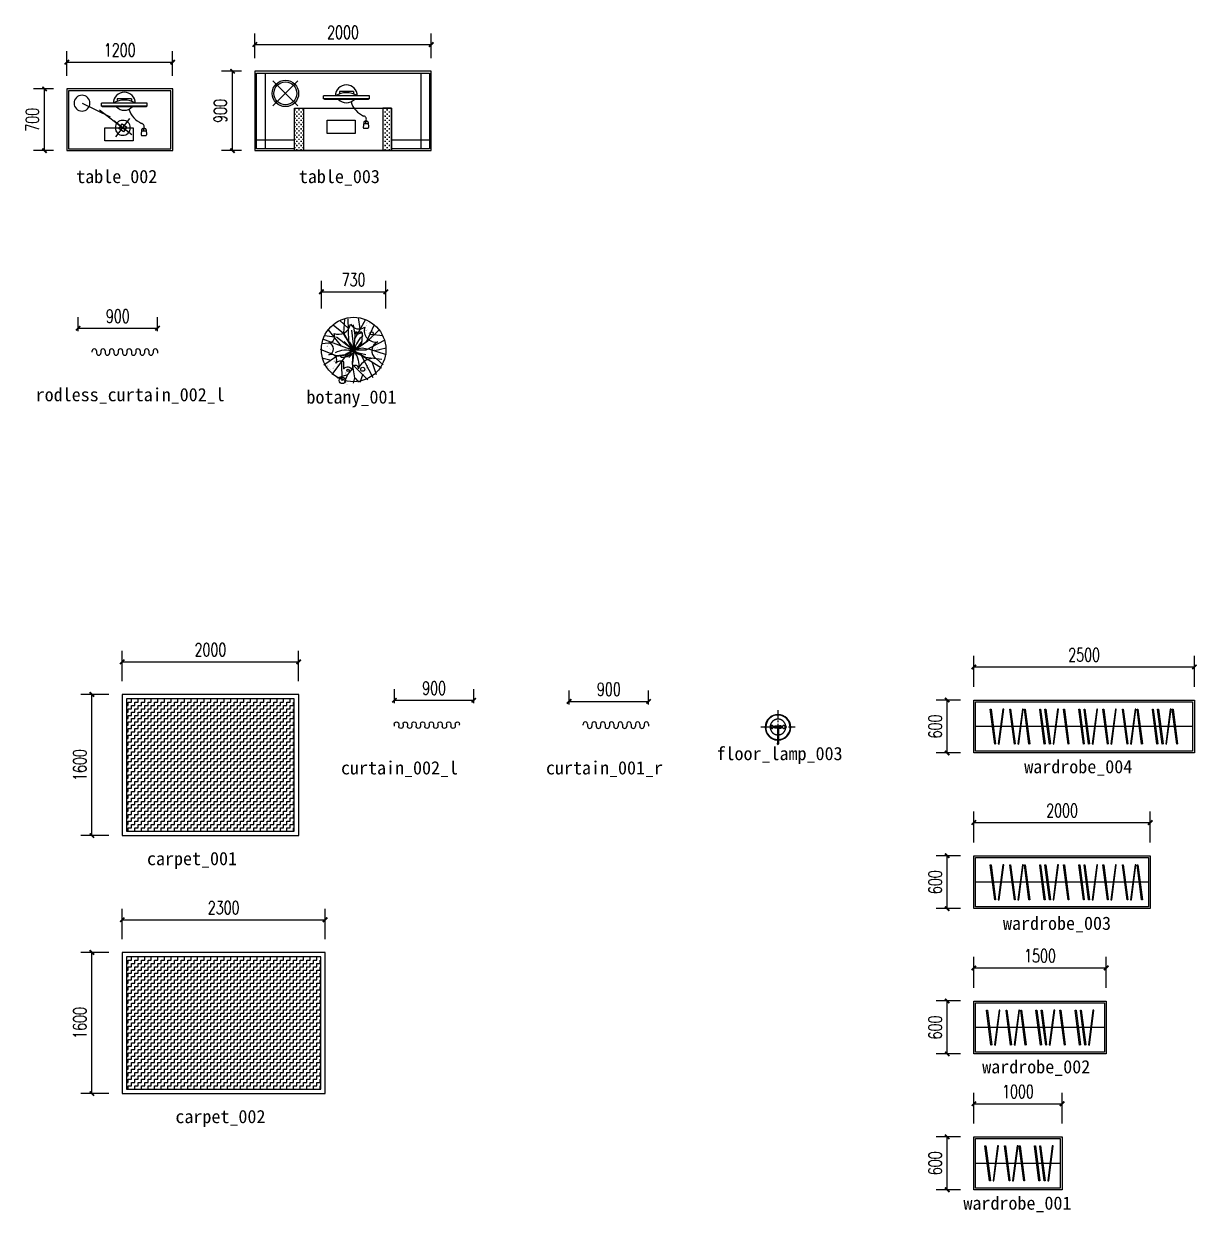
# Model space of a CAD drawing. Extents: x 23971 to 232415, y -48119 to 67869.
# Drawn here: x 97372 to 110672, y 31539 to 45012 of the extents above; entities that cross this region are included whole.
import ezdxf

# ---------------------------------------------------------------- set-up
doc = ezdxf.new("R2010")
doc.units = 0
doc.header["$LTSCALE"] = 1000
doc.header["$MEASUREMENT"] = 0
for name, pattern in [('$1$CENTER', [50.8, 31.75, -6.35, 6.35, -6.35]), ('DASHED', [0.75, 0.5, -0.25]), ('HIDDEN', [9.525, 6.35, -3.175])]:
    doc.linetypes.add(name, pattern=pattern)
for name, color, linetype in [('DS-DRAPERY', 32, 'Continuous'), ('FF-PLANTS', 86, 'Continuous'), ('PM-家具', 146, 'Continuous'), ('PUB_DIM', 3, 'Continuous'), ('活动家具', 7, 'Continuous')]:
    doc.layers.add(name, color=color, linetype=linetype)
doc.styles.add('_TCH_DIM_T3', font='SIMPLEX', dxfattribs={"width": 0.705882, "bigfont": 'GBCBIG'})
doc.styles.get("Standard").update_dxf_attribs({"font": 'gbenor.shx', "bigfont": 'gbcbig.shx'})
doc.dimstyles.new('_TCH_ARCH&&50', dxfattribs={"dimtxt": 148.75, "dimasz": 50, "dimexe": 125, "dimexo": 150, "dimgap": 63.125, "dimtad": 1, "dimdec": 0, "dimzin": 0, "dimdsep": 46, "dimtxsty": '_TCH_DIM_T3', "dimblk": 'ARCHTICK', "dimcen": 0.09, "dimclrt": 7, "dimazin": 2, "dimtfac": 1, "dimtdec": 0, "dimtix": 1, "dimtmove": 2, "dimatfit": 3, "dimfxl": 100, "dimtolj": 1, "dimtzin": 0, "dimarcsym": 0})

# ---------------------------------------------------------------- blocks, each defined once
blk = doc.blocks.new('B14-1')
for p, q in [((-933, 124), (-933, 148)), ((-837, 148), (-837, 100)), ((-741, 148), (-741, 100)), ((-645, 148), (-645, 100)), ((-549, 148), (-549, 100)), ((-453, 148), (-453, 100)), ((-357, 148), (-357, 100)), ((-261, 148), (-261, 100)), ((-165, 148), (-165, 100)), ((-69, 148), (-69, 100)), ((27, 148), (27, 100)), ((123, 148), (123, 100)), ((219, 148), (219, 100)), ((315, 148), (315, 100)), ((411, 148), (411, 100)), ((507, 148), (507, 100))]:
    blk.add_line(p, q)
blk.add_lwpolyline([(-933, 124, 0, 0, 0), (-1137, 124, 90, 0, 0), (-1245, 124, 0, 0, 0)], format="xyseb")
for centre, start, end in [((-885, 148), 360, 180.0002), ((-789, 100), 180, 360), ((-693, 148), 360, 180.0002), ((-597, 100), 180, 360), ((-501, 148), 360, 180.0002), ((-405, 100), 180, 360), ((-309, 148), 360, 180.0002), ((-213, 100), 180, 360), ((-117, 148), 360, 180.0002), ((-21, 100), 180, 0), ((75, 148), 0, 180.0002), ((171, 100), 180, 0), ((267, 148), 0, 180.0002), ((363, 100), 180, 0), ((459, 148), 0, 180.0002)]:
    blk.add_arc(centre, 48, start, end)
blk = doc.blocks.new('做成ACAD TuKuai0082')
at = {"color": 251, "linetype": 'Continuous'}
for p, q in [((-209, 343), (-416, 512)), ((-114, 448), (-284, 602)), ((-204, 348), (-185, 633)), ((-104, 177), (-113, 640)), ((25, 307), (-11, 517)), ((26, 246), (231, 619)), ((126, 436), (93, 662)), ((239, 483), (239, 483)), ((245, 549), (245, 549)), ((258, 493), (258, 493)), ((259, 562), (259, 562)), ((259, 500), (259, 500)), ((261, 188), (407, 506)), ((277, 558), (277, 558)), ((316, 550), (316, 550)), ((335, 551), (335, 551)), ((338, 555), (338, 555)), ((-396, 269), (-586, 295)), ((-247, 87), (-510, 418)), ((6, -9), (-352, 266)), ((-275, 382), (-275, 382)), ((-266, 394), (-266, 394)), ((-264, 383), (-264, 383)), ((-260, 396), (-260, 396)), ((-254, 382), (-254, 382)), ((-237, 417), (-237, 417)), ((-222, 335), (-222, 335)), ((-210, 323), (-210, 323)), ((0, 0), (-209, 343)), ((-94, 159), (-204, 348)), ((-192, 270), (-192, 270)), ((-188, 273), (-188, 273)), ((3, 9), (-42, 406)), ((7, 4), (25, 307)), ((166, 187), (171, 352)), ((233, 394), (233, 394)), ((242, 405), (242, 405)), ((244, 395), (244, 395)), ((247, 407), (247, 407)), ((253, 393), (253, 393)), ((270, 428), (270, 428)), ((283, 192), (504, 405)), ((285, 347), (285, 347)), ((298, 335), (298, 335)), ((315, 282), (315, 282)), ((319, 284), (319, 284)), ((333, 326), (580, 299)), ((349, 306), (349, 306)), ((354, 279), (354, 279)), ((360, 243), (360, 243)), ((386, 269), (386, 269)), ((392, 314), (392, 314)), ((397, 327), (397, 327)), ((405, 330), (405, 330)), ((407, 327), (407, 327)), ((407, 326), (407, 326)), ((430, 348), (430, 348)), ((-358, -110), (-670, 16)), ((-440, 153), (-652, 131)), ((-32, 7), (-624, 226)), ((-544, 78), (-544, 78)), ((-535, 89), (-535, 89)), ((-533, 78), (-533, 78)), ((-530, 91), (-530, 91)), ((-523, 77), (-523, 77)), ((-507, 112), (-507, 112)), ((-492, 31), (-492, 31)), ((-479, 19), (-479, 19)), ((-198, 178), (0, -8)), ((0, 0), (-143, -96)), ((-142, -79), (-32, 7)), ((-20, 6), (-135, -68)), ((-117, 46), (-20, 18)), ((-8, -4), (-95, 142)), ((2, 17), (-94, 159)), ((-93, 176), (8, 21)), ((-52, 1), (-52, 1)), ((-43, 12), (-43, 12)), ((-41, 1), (-41, 1)), ((-38, 14), (-38, 14)), ((-32, 0), (-32, 0)), ((-15, 35), (-15, 35)), ((-4, 0), (234, -136)), ((0, 0), (283, 192)), ((0, 0), (559, -352)), ((1, -3), (172, 122)), ((8, 21), (100, 93)), ((51, 14), (250, 12)), ((100, 93), (166, 187)), ((111, 81), (261, 188)), ((162, 162), (111, 81)), ((250, 12), (615, 209)), ((295, 31), (648, -81)), ((382, 27), (382, 27)), ((396, 26), (396, 26)), ((405, 37), (405, 37)), ((407, 27), (407, 27)), ((410, 39), (410, 39)), ((417, 25), (417, 25)), ((420, 110), (420, 110)), ((425, 1), (650, 49)), ((429, 121), (429, 121)), ((432, 110), (432, 110)), ((433, 60), (433, 60)), ((435, 123), (435, 123)), ((441, 109), (441, 109)), ((458, 144), (458, 144)), ((473, 63), (473, 63)), ((485, 51), (485, 51)), ((507, 0), (507, 0)), ((-488, -195), (-647, -154)), ((-352, -122), (-603, -295)), ((-462, -34), (-462, -34)), ((-458, -32), (-458, -32)), ((-135, -68), (-446, -484)), ((-405, -224), (-405, -224)), ((-396, -213), (-396, -213)), ((-394, -223), (-394, -223)), ((-391, -211), (-391, -211)), ((-384, -225), (-384, -225)), ((-368, -190), (-368, -190)), ((-164, -88), (-358, -110)), ((-143, -96), (-352, -122)), ((-252, -227), (-246, -615)), ((-252, -236), (-252, -236)), ((-146, -98), (-146, -98)), ((-132, -85), (-132, -85)), ((-119, -97), (-119, -97)), ((-118, -127), (-118, -127)), ((-109, -64), (-109, -64)), ((-100, -97), (-100, -97)), ((6, -25), (-99, -140)), ((-23, -43), (-37, -268)), ((1, -5), (-31, -257)), ((2, -33), (-30, -194)), ((0, -46), (0, -46)), ((9, -28), (239, -84)), ((11, -32), (109, -82)), ((13, -58), (13, -58)), ((30, -111), (30, -111)), ((34, -109), (34, -109)), ((144, -94), (379, -548)), ((234, -136), (563, -178)), ((448, -21), (448, -21)), ((450, -161), (588, -290)), ((461, -33), (461, -33)), ((478, -86), (478, -86)), ((482, -84), (482, -84)), ((503, -2), (503, -2)), ((-539, -318), (-539, -318)), ((-530, -306), (-530, -306)), ((-527, -317), (-527, -317)), ((-524, -304), (-524, -304)), ((-518, -318), (-518, -318)), ((-501, -283), (-501, -283)), ((-486, -365), (-486, -365)), ((-474, -377), (-474, -377)), ((-456, -430), (-456, -430)), ((-452, -427), (-452, -427)), ((-423, -364), (-423, -364)), ((-414, -353), (-414, -353)), ((-412, -363), (-412, -363)), ((-408, -351), (-408, -351)), ((-402, -365), (-402, -365)), ((-386, -330), (-386, -330)), ((-353, -271), (-353, -271)), ((-340, -283), (-340, -283)), ((-323, -336), (-323, -336)), ((-319, -334), (-319, -334)), ((-289, -271), (-289, -271)), ((-281, -259), (-281, -259)), ((-278, -270), (-278, -270)), ((-275, -257), (-275, -257)), ((-269, -271), (-269, -271)), ((-237, -318), (-237, -318)), ((-225, -330), (-225, -330)), ((-207, -383), (-207, -383)), ((-203, -380), (-203, -380)), ((-175, -448), (-175, -448)), ((-168, -458), (-168, -458)), ((-160, -435), (-160, -435)), ((-159, -459), (-159, -459)), ((-150, -451), (-150, -451)), ((-26, -367), (-128, -482)), ((-114, -465), (-114, -465)), ((-37, -268), (12, -551)), ((-33, -278), (279, -594)), ((178, -475), (118, -645)), ((167, -376), (167, -376)), ((179, -411), (179, -411)), ((191, -401), (191, -401)), ((197, -356), (197, -356)), ((200, -402), (200, -402)), ((208, -372), (208, -372)), ((223, -358), (223, -358)), ((223, -469), (223, -469)), ((240, -414), (240, -414)), ((245, -337), (245, -337)), ((245, -408), (245, -408)), ((256, -372), (256, -372)), ((260, -353), (260, -353)), ((264, -309), (264, -309)), ((265, -309), (265, -309)), ((275, -310), (275, -310)), ((275, -372), (275, -372)), ((278, -295), (278, -295)), ((284, -302), (284, -302)), ((298, -289), (298, -289)), ((319, -316), (319, -316)), ((322, -353), (322, -353)), ((366, -242), (446, -488)), ((-129, -492), (-342, -560)), ((-223, -579), (-223, -579)), ((-215, -568), (-215, -568)), ((-212, -578), (-212, -578)), ((-209, -566), (-209, -566)), ((-203, -580), (-203, -580)), ((-128, -482), (-191, -632)), ((-186, -545), (-186, -545)), ((-171, -626), (-171, -626)), ((-158, -638), (-158, -638)), ((-141, -691), (-141, -691)), ((-137, -689), (-137, -689)), ((12, -551), (-12, -660)), ((23, -557), (94, -639))]:
    blk.add_line(p, q, dxfattribs=at)
at = {"linetype": 'Continuous'}
blk.add_lwpolyline([(-503, 150, 0.528604), (-400, 340, 0.461323), (-69, 526, 0.422537), (218, 469, 0.562131), (485, 172, 0.60877), (442, -160, 0.325172), (96, -361, 1.146579), (-33, -394, 0.504788), (-202, -368, -0.001062), (-203, -228, 0.292797), (-363, -257, 0.752364), (-506, -89, 0.768627), (-503, 150)], format="xyb", dxfattribs=at)
at = {"color": 251, "linetype": 'Continuous'}
for points in [[(137, 349), (67, 323), (29, 366), (32, 383), (50, 374), (86, 354), (95, 372), (109, 374), (158, 372)], [(-216, -134), (-136, -124), (-51, -60), (-123, -53), (-186, -97), (-284, -104), (-253, -134)]]:
    blk.add_lwpolyline(points, close=True, dxfattribs=at)
for points in [[(-373, -43, -0.22602), (-8, -19)], [(6, -9, -0.289646), (268, 29, -0.01639)], [(11, -32, -0.197403), (92, -370, -0.078046)]]:
    blk.add_lwpolyline(points, format="xyb", dxfattribs=at)
at = {"linetype": 'Continuous'}
blk.add_circle((-5, 18), 649, dxfattribs=at)
at = {"color": 251, "linetype": 'Continuous'}
for centre, radius in [((359, 345), 30.4), ((-117, -402), 25.1), ((178, -380), 39.7), ((-235, -606), 62.5)]:
    blk.add_circle(centre, radius, dxfattribs=at)
blk.add_arc((585, -149), 603, 131.9348, 164.758, dxfattribs=at)
blk = doc.blocks.new('电脑组合')
at = {"layer": 'PM-家具', "color": 251}
for p, q in [((-23711, 55095), (-23711, 55129)), ((-23191, 55129), (-23711, 55129)), ((-23371, 55179), (-23531, 55179)), ((-23531, 55179), (-23531, 55151)), ((-23371, 55179), (-23371, 55151)), ((-23191, 55095), (-23191, 55129)), ((-23191, 55095), (-23711, 55095)), ((-23701, 55088), (-23701, 55095)), ((-23201, 55088), (-23701, 55088)), ((-23201, 55088), (-23201, 55095)), ((-23240, 54842), (-23220, 54842)), ((-23240, 54842), (-23220, 54842)), ((-23232, 54842), (-23232, 54847)), ((-23232, 54847), (-23227, 54847)), ((-23232, 54842), (-23232, 54847)), ((-23232, 54847), (-23227, 54847)), ((-23230, 54817), (-23230, 54842)), ((-23230, 54817), (-23230, 54842)), ((-23227, 54842), (-23227, 54847)), ((-23227, 54842), (-23227, 54847)), ((-23255, 54827), (-23260, 54772)), ((-23255, 54827), (-23260, 54772)), ((-23255, 54817), (-23204, 54817)), ((-23255, 54817), (-23204, 54817)), ((-23250, 54762), (-23210, 54762)), ((-23250, 54762), (-23210, 54762)), ((-23205, 54827), (-23200, 54772)), ((-23205, 54827), (-23200, 54772))]:
    blk.add_line(p, q, dxfattribs=at)
blk.add_lwpolyline([(-23351, 54702), (-23671, 54702), (-23671, 54852), (-23351, 54852)], close=True, dxfattribs=at)
for centre, radius, start, end in [((-23451, 55129), 125, 360, 180), ((-23451, 54924), 241, 58.7155, 121.2845), ((-23451, 55175), 125, 224.107, 315.893), ((-23150, 55138), 260, 197.0854, 245.9402), ((-23150, 55138), 260, 197.0854, 245.9402), ((-23262, 54864), 36.8, 331.9847, 80.9006), ((-23262, 54864), 36.8, 331.9847, 80.9006), ((-23240, 54827), 15, 90, 180), ((-23240, 54827), 15, 90, 180), ((-23220, 54827), 15, 0, 90), ((-23220, 54827), 15, 0, 90), ((-23250, 54772), 10, 180, 270), ((-23250, 54772), 10, 180, 270), ((-23210, 54772), 10, 270, 0), ((-23210, 54772), 10, 270, 0)]:
    blk.add_arc(centre, radius, start, end, dxfattribs=at)
blk = doc.blocks.new('desklamp')
at = {"color": 251}
for p, q in [((-1924464, -2101437), (-1924464, -2101793)), ((-1924481, -2101650), (-1924407, -2101998)), ((-1924385, -2102102), (-1924439, -2101848)), ((-1924285, -2101948), (-1924540, -2102002))]:
    blk.add_line(p, q, dxfattribs=at)
blk.add_lwpolyline([(-1924387, -2101937), (-1924451, -2101950), (-1924437, -2102014), (-1924374, -2102000)], close=True, dxfattribs=at)
for centre, radius in [((-1924464, -2101437), 90.3), ((-1924412, -2101975), 84.7)]:
    blk.add_circle(centre, radius, dxfattribs=at)
blk = doc.blocks.new('次卧2500衣柜')
blk.add_line((23498, -31407), (21038, -31407))
blk.add_lwpolyline([(23518, -31107), (23518, -31707), (21018, -31707), (21018, -31107)], close=True)
at = {"color": 251}
for points in [[(23498, -31127), (23498, -31687), (21038, -31687), (21038, -31127)], [(21204, -31210), (21214, -31209), (21265, -31605), (21255, -31607)], [(21357, -31210), (21347, -31209), (21295, -31605), (21305, -31607)], [(21426, -31210), (21436, -31209), (21488, -31605), (21478, -31607)], [(21579, -31210), (21569, -31209), (21518, -31605), (21528, -31607)], [(21592, -31210), (21602, -31209), (21653, -31605), (21643, -31607)], [(21765, -31210), (21775, -31209), (21827, -31605), (21817, -31607)], [(21825, -31210), (21835, -31209), (21886, -31605), (21876, -31607)], [(21977, -31210), (21967, -31209), (21916, -31605), (21926, -31607)], [(22036, -31210), (22046, -31209), (22097, -31605), (22087, -31607)], [(22209, -31210), (22219, -31209), (22270, -31605), (22260, -31607)], [(22268, -31210), (22278, -31209), (22330, -31605), (22320, -31607)], [(22421, -31210), (22411, -31209), (22360, -31605), (22370, -31607)], [(22481, -31210), (22491, -31209), (22542, -31605), (22532, -31607)], [(22633, -31210), (22624, -31209), (22572, -31605), (22582, -31607)], [(22703, -31210), (22713, -31209), (22764, -31605), (22755, -31607)], [(22856, -31210), (22846, -31209), (22795, -31605), (22805, -31607)], [(22869, -31210), (22879, -31209), (22930, -31605), (22920, -31607)], [(23042, -31210), (23052, -31209), (23103, -31605), (23093, -31607)], [(23102, -31210), (23112, -31209), (23163, -31605), (23153, -31607)], [(23254, -31210), (23244, -31209), (23193, -31605), (23203, -31607)], [(23267, -31210), (23277, -31209), (23328, -31605), (23318, -31607)]]:
    blk.add_lwpolyline(points, close=True, dxfattribs=at)
blk = doc.blocks.new('次卧2000衣柜')
blk.add_line((22998, -33171), (21038, -33171))
blk.add_lwpolyline([(23018, -32871), (23018, -33471), (21018, -33471), (21018, -32871)], close=True)
at = {"color": 251}
for points in [[(22998, -32891), (22998, -33451), (21038, -33451), (21038, -32891)], [(21204, -32974), (21214, -32973), (21265, -33370), (21255, -33371)], [(21357, -32974), (21347, -32973), (21295, -33370), (21305, -33371)], [(21426, -32974), (21436, -32973), (21488, -33370), (21478, -33371)], [(21579, -32974), (21569, -32973), (21518, -33370), (21528, -33371)], [(21592, -32974), (21602, -32973), (21653, -33370), (21643, -33371)], [(21765, -32974), (21775, -32973), (21827, -33370), (21817, -33371)], [(21825, -32974), (21835, -32973), (21886, -33370), (21876, -33371)], [(21977, -32974), (21967, -32973), (21916, -33370), (21926, -33371)], [(22036, -32974), (22046, -32973), (22097, -33370), (22087, -33371)], [(22209, -32974), (22219, -32973), (22270, -33370), (22260, -33371)], [(22268, -32974), (22278, -32973), (22330, -33370), (22320, -33371)], [(22421, -32974), (22411, -32973), (22360, -33370), (22370, -33371)], [(22481, -32974), (22491, -32973), (22542, -33370), (22532, -33371)], [(22633, -32974), (22624, -32973), (22572, -33370), (22582, -33371)], [(22703, -32974), (22713, -32973), (22764, -33370), (22755, -33371)], [(22856, -32974), (22846, -32973), (22795, -33370), (22805, -33371)], [(22869, -32974), (22879, -32973), (22930, -33370), (22920, -33371)]]:
    blk.add_lwpolyline(points, close=True, dxfattribs=at)
blk = doc.blocks.new('次卧1500衣柜')
blk.add_line((22498, -34819), (21038, -34819))
blk.add_lwpolyline([(22518, -34519), (22518, -35119), (21018, -35119), (21018, -34519)], close=True)
at = {"color": 251}
for points in [[(22498, -34539), (22498, -35099), (21038, -35099), (21038, -34539)], [(21162, -34622), (21172, -34621), (21223, -35017), (21213, -35019)], [(21315, -34622), (21305, -34621), (21253, -35017), (21263, -35019)], [(21384, -34622), (21394, -34621), (21446, -35017), (21436, -35019)], [(21537, -34622), (21527, -34621), (21476, -35017), (21486, -35019)], [(21550, -34622), (21560, -34621), (21611, -35017), (21601, -35019)], [(21723, -34622), (21733, -34621), (21785, -35017), (21775, -35019)], [(21783, -34622), (21793, -34621), (21844, -35017), (21834, -35019)], [(21935, -34622), (21925, -34621), (21874, -35017), (21884, -35019)], [(21994, -34622), (22004, -34621), (22055, -35017), (22045, -35019)], [(22167, -34622), (22177, -34621), (22228, -35017), (22218, -35019)], [(22226, -34622), (22236, -34621), (22288, -35017), (22278, -35019)], [(22379, -34622), (22369, -34621), (22318, -35017), (22328, -35019)]]:
    blk.add_lwpolyline(points, close=True, dxfattribs=at)
blk = doc.blocks.new('次卧1000衣柜')
blk.add_line((21998, -36359), (21038, -36359))
blk.add_lwpolyline([(22018, -36059), (22018, -36659), (21018, -36659), (21018, -36059)], close=True)
at = {"color": 251}
for points in [[(21998, -36079), (21998, -36639), (21038, -36639), (21038, -36079)], [(21145, -36162), (21154, -36161), (21206, -36557), (21196, -36559)], [(21297, -36162), (21287, -36161), (21236, -36557), (21246, -36559)], [(21367, -36162), (21377, -36161), (21428, -36557), (21418, -36559)], [(21520, -36162), (21510, -36161), (21458, -36557), (21468, -36559)], [(21533, -36162), (21542, -36161), (21594, -36557), (21584, -36559)], [(21706, -36162), (21716, -36161), (21767, -36557), (21757, -36559)], [(21765, -36162), (21775, -36161), (21826, -36557), (21816, -36559)], [(21918, -36162), (21908, -36161), (21857, -36557), (21867, -36559)]]:
    blk.add_lwpolyline(points, close=True, dxfattribs=at)
blk = doc.blocks.new('MUR-515-LT FLOOR LAMP')
at = {"linetype": '$1$CENTER', "ltscale": 0.005}
for p, q in [((0, 315), (0, -317)), ((310, 0), (-319, 0))]:
    blk.add_line(p, q, dxfattribs=at)
at = {"color": 251}
for p, q in [((1, 7), (-307, 7)), ((1, -8), (-307, -8))]:
    blk.add_line(p, q, dxfattribs=at)
at = {"color": 251, "linetype": 'DASHED', "ltscale": 5}
for p, q in [((-21, 27), (22, 27)), ((-21, 27), (-21, 27)), ((-11, 66), (-11, 58)), ((11, 66), (11, 58)), ((-21, -27), (-21, -27)), ((-11, -66), (-11, -58)), ((11, -66), (11, -58))]:
    blk.add_line(p, q, dxfattribs=at)
for points in [[(-21, 27), (-21, 58), (22, 58), (22, 27)], [(-21, 58), (22, 58), (22, -58), (-21, -58)], [(-21, -27), (-21, -58), (22, -58), (22, -27)]]:
    blk.add_lwpolyline(points, close=True, dxfattribs=at)
for centre, radius, start, end in [((-6, -1), 235, 181.5962, 177.9399), ((-308, 0), 13.5, 33.6417, 326.3583), ((-308, 0), 7.54, 84.2473, 275.7527)]:
    blk.add_arc(centre, radius, start, end)
at = {"color": 251}
for centre, radius, start, end in [((-6, -1), 225, 181.6671, 177.8483), ((0, 0), 7.56, 278.5708, 95.4377)]:
    blk.add_arc(centre, radius, start, end, dxfattribs=at)
at = {"linetype": 'HIDDEN'}
blk.add_arc((-1, -1), 144, 182.6044, 176.6382, dxfattribs=at)
at = {"color": 251, "linetype": 'DASHED', "ltscale": 5}
for centre, radius, start, end in [((0, 108), 25.9, 320.1287, 219.8713), ((-50, 67), 39.2, 359.3719, 39.7826), ((51, 67), 39.2, 140.2174, 180.6281), ((0, -108), 25.9, 140.1287, 39.8713), ((-50, -67), 39.2, 320.2174, 0.6281), ((51, -67), 39.2, 179.3719, 219.7826)]:
    blk.add_arc(centre, radius, start, end, dxfattribs=at)
blk = doc.blocks.new('_ArchTick')
at = {"color": 0, "linetype": 'ByBlock', "const_width": 0.4}
blk.add_lwpolyline([(-0.5, -0.5), (0.5, 0.5)], dxfattribs=at)
blk = doc.blocks.new('*D175')
at = {"layer": 'Defpoints', "color": 0, "transparency": 16777216}
for p in [(107838, 32394), (108140, 32394), (108140, 31794)]:
    blk.add_point(p, dxfattribs=at)
at = {"layer": 'PUB_DIM', "color": 0, "lineweight": -2, "transparency": 16777216}
for p, q in [((107990, 32394), (107713, 32394)), ((107838, 31794), (107838, 32394)), ((107990, 31794), (107713, 31794))]:
    blk.add_line(p, q, dxfattribs=at)
at = {"layer": 'PUB_DIM', "color": 0, "lineweight": -2, "transparency": 16777216, "xscale": 50, "yscale": 50, "zscale": 50}
for p, rotation in [((107838, 32394), 90), ((107838, 31794), 270)]:
    blk.add_blockref('_ArchTick', p, dxfattribs=dict(at, rotation=rotation))
at = {"layer": 'PUB_DIM', "color": 7, "transparency": 16777216, "insert": (107701, 32094), "char_height": 148.8, "attachment_point": 5, "rotation": 90, "style": '_TCH_DIM_T3'}
blk.add_mtext('\\A1;600', dxfattribs=at)
blk = doc.blocks.new('*D176')
at = {"layer": 'Defpoints', "color": 0, "transparency": 16777216}
for p in [(109140, 32769), (108140, 32394), (109140, 32394)]:
    blk.add_point(p, dxfattribs=at)
at = {"layer": 'PUB_DIM', "color": 0, "lineweight": -2, "transparency": 16777216}
for p, q in [((108140, 32544), (108140, 32894)), ((109140, 32544), (109140, 32894)), ((108140, 32769), (109140, 32769))]:
    blk.add_line(p, q, dxfattribs=at)
at = {"layer": 'PUB_DIM', "color": 0, "lineweight": -2, "transparency": 16777216, "xscale": 50, "yscale": 50, "zscale": 50, "rotation": 180}
blk.add_blockref('_ArchTick', (108140, 32769), dxfattribs=at)
at = {"layer": 'PUB_DIM', "color": 0, "lineweight": -2, "transparency": 16777216, "xscale": 50, "yscale": 50, "zscale": 50}
blk.add_blockref('_ArchTick', (109140, 32769), dxfattribs=at)
at = {"layer": 'PUB_DIM', "color": 7, "transparency": 16777216, "insert": (108640, 32907), "char_height": 148.8, "attachment_point": 5, "style": '_TCH_DIM_T3'}
blk.add_mtext('\\A1;1000', dxfattribs=at)
blk = doc.blocks.new('*D177')
at = {"layer": 'Defpoints', "color": 0, "transparency": 16777216}
for p in [(107838, 33934), (108140, 33934), (108140, 33334)]:
    blk.add_point(p, dxfattribs=at)
at = {"layer": 'PUB_DIM', "color": 0, "lineweight": -2, "transparency": 16777216}
for p, q in [((107990, 33934), (107713, 33934)), ((107838, 33334), (107838, 33934)), ((107990, 33334), (107713, 33334))]:
    blk.add_line(p, q, dxfattribs=at)
at = {"layer": 'PUB_DIM', "color": 0, "lineweight": -2, "transparency": 16777216, "xscale": 50, "yscale": 50, "zscale": 50}
for p, rotation in [((107838, 33934), 90), ((107838, 33334), 270)]:
    blk.add_blockref('_ArchTick', p, dxfattribs=dict(at, rotation=rotation))
at = {"layer": 'PUB_DIM', "color": 7, "transparency": 16777216, "insert": (107701, 33634), "char_height": 148.8, "attachment_point": 5, "rotation": 90, "style": '_TCH_DIM_T3'}
blk.add_mtext('\\A1;600', dxfattribs=at)
blk = doc.blocks.new('*D178')
at = {"layer": 'Defpoints', "color": 0, "transparency": 16777216}
for p in [(109640, 34309), (108140, 33934), (109640, 33934)]:
    blk.add_point(p, dxfattribs=at)
at = {"layer": 'PUB_DIM', "color": 0, "lineweight": -2, "transparency": 16777216}
for p, q in [((108140, 34084), (108140, 34434)), ((109640, 34084), (109640, 34434)), ((108140, 34309), (109640, 34309))]:
    blk.add_line(p, q, dxfattribs=at)
at = {"layer": 'PUB_DIM', "color": 0, "lineweight": -2, "transparency": 16777216, "xscale": 50, "yscale": 50, "zscale": 50, "rotation": 180}
blk.add_blockref('_ArchTick', (108140, 34309), dxfattribs=at)
at = {"layer": 'PUB_DIM', "color": 0, "lineweight": -2, "transparency": 16777216, "xscale": 50, "yscale": 50, "zscale": 50}
blk.add_blockref('_ArchTick', (109640, 34309), dxfattribs=at)
at = {"layer": 'PUB_DIM', "color": 7, "transparency": 16777216, "insert": (108890, 34447), "char_height": 148.8, "attachment_point": 5, "style": '_TCH_DIM_T3'}
blk.add_mtext('\\A1;1500', dxfattribs=at)
blk = doc.blocks.new('*D179')
at = {"layer": 'Defpoints', "color": 0, "transparency": 16777216}
for p in [(107838, 35581), (108140, 35581), (108140, 34981)]:
    blk.add_point(p, dxfattribs=at)
at = {"layer": 'PUB_DIM', "color": 0, "lineweight": -2, "transparency": 16777216}
for p, q in [((107990, 35581), (107713, 35581)), ((107838, 34981), (107838, 35581)), ((107990, 34981), (107713, 34981))]:
    blk.add_line(p, q, dxfattribs=at)
at = {"layer": 'PUB_DIM', "color": 0, "lineweight": -2, "transparency": 16777216, "xscale": 50, "yscale": 50, "zscale": 50}
for p, rotation in [((107838, 35581), 90), ((107838, 34981), 270)]:
    blk.add_blockref('_ArchTick', p, dxfattribs=dict(at, rotation=rotation))
at = {"layer": 'PUB_DIM', "color": 7, "transparency": 16777216, "insert": (107701, 35281), "char_height": 148.8, "attachment_point": 5, "rotation": 90, "style": '_TCH_DIM_T3'}
blk.add_mtext('\\A1;600', dxfattribs=at)
blk = doc.blocks.new('*D180')
at = {"layer": 'Defpoints', "color": 0, "transparency": 16777216}
for p in [(110140, 35957), (108140, 35581), (110140, 35581)]:
    blk.add_point(p, dxfattribs=at)
at = {"layer": 'PUB_DIM', "color": 0, "lineweight": -2, "transparency": 16777216}
for p, q in [((108140, 35731), (108140, 36082)), ((110140, 35731), (110140, 36082)), ((108140, 35957), (110140, 35957))]:
    blk.add_line(p, q, dxfattribs=at)
at = {"layer": 'PUB_DIM', "color": 0, "lineweight": -2, "transparency": 16777216, "xscale": 50, "yscale": 50, "zscale": 50, "rotation": 180}
blk.add_blockref('_ArchTick', (108140, 35957), dxfattribs=at)
at = {"layer": 'PUB_DIM', "color": 0, "lineweight": -2, "transparency": 16777216, "xscale": 50, "yscale": 50, "zscale": 50}
blk.add_blockref('_ArchTick', (110140, 35957), dxfattribs=at)
at = {"layer": 'PUB_DIM', "color": 7, "transparency": 16777216, "insert": (109140, 36094), "char_height": 148.8, "attachment_point": 5, "style": '_TCH_DIM_T3'}
blk.add_mtext('\\A1;2000', dxfattribs=at)
blk = doc.blocks.new('*D181')
at = {"layer": 'Defpoints', "color": 0, "transparency": 16777216}
for p in [(107838, 37346), (108140, 37346), (108140, 36746)]:
    blk.add_point(p, dxfattribs=at)
at = {"layer": 'PUB_DIM', "color": 0, "lineweight": -2, "transparency": 16777216}
for p, q in [((107990, 37346), (107713, 37346)), ((107838, 36746), (107838, 37346)), ((107990, 36746), (107713, 36746))]:
    blk.add_line(p, q, dxfattribs=at)
at = {"layer": 'PUB_DIM', "color": 0, "lineweight": -2, "transparency": 16777216, "xscale": 50, "yscale": 50, "zscale": 50}
for p, rotation in [((107838, 37346), 90), ((107838, 36746), 270)]:
    blk.add_blockref('_ArchTick', p, dxfattribs=dict(at, rotation=rotation))
at = {"layer": 'PUB_DIM', "color": 7, "transparency": 16777216, "insert": (107701, 37046), "char_height": 148.8, "attachment_point": 5, "rotation": 90, "style": '_TCH_DIM_T3'}
blk.add_mtext('\\A1;600', dxfattribs=at)
blk = doc.blocks.new('*D182')
at = {"layer": 'Defpoints', "color": 0, "transparency": 16777216}
for p in [(110640, 37721), (108140, 37346), (110640, 37346)]:
    blk.add_point(p, dxfattribs=at)
at = {"layer": 'PUB_DIM', "color": 0, "lineweight": -2, "transparency": 16777216}
for p, q in [((108140, 37496), (108140, 37846)), ((110640, 37496), (110640, 37846)), ((108140, 37721), (110640, 37721))]:
    blk.add_line(p, q, dxfattribs=at)
at = {"layer": 'PUB_DIM', "color": 0, "lineweight": -2, "transparency": 16777216, "xscale": 50, "yscale": 50, "zscale": 50, "rotation": 180}
blk.add_blockref('_ArchTick', (108140, 37721), dxfattribs=at)
at = {"layer": 'PUB_DIM', "color": 0, "lineweight": -2, "transparency": 16777216, "xscale": 50, "yscale": 50, "zscale": 50}
blk.add_blockref('_ArchTick', (110640, 37721), dxfattribs=at)
at = {"layer": 'PUB_DIM', "color": 7, "transparency": 16777216, "insert": (109390, 37859), "char_height": 148.8, "attachment_point": 5, "style": '_TCH_DIM_T3'}
blk.add_mtext('\\A1;2500', dxfattribs=at)
blk = doc.blocks.new('*D183')
at = {"layer": 'Defpoints', "color": 0, "transparency": 16777216}
for p in [(104453, 37330), (103553, 37147), (104453, 37147)]:
    blk.add_point(p, dxfattribs=at)
at = {"layer": 'PUB_DIM', "color": 0, "lineweight": -2, "transparency": 16777216}
for p, q in [((103553, 37297), (103553, 37455)), ((104453, 37297), (104453, 37455)), ((103553, 37330), (104453, 37330))]:
    blk.add_line(p, q, dxfattribs=at)
at = {"layer": 'PUB_DIM', "color": 0, "lineweight": -2, "transparency": 16777216, "xscale": 50, "yscale": 50, "zscale": 50, "rotation": 180}
blk.add_blockref('_ArchTick', (103553, 37330), dxfattribs=at)
at = {"layer": 'PUB_DIM', "color": 0, "lineweight": -2, "transparency": 16777216, "xscale": 50, "yscale": 50, "zscale": 50}
blk.add_blockref('_ArchTick', (104453, 37330), dxfattribs=at)
at = {"layer": 'PUB_DIM', "color": 7, "transparency": 16777216, "insert": (104003, 37468), "char_height": 148.8, "attachment_point": 5, "style": '_TCH_DIM_T3'}
blk.add_mtext('\\A1;900', dxfattribs=at)
blk = doc.blocks.new('*D184')
at = {"layer": 'Defpoints', "color": 0, "transparency": 16777216}
for p in [(102472, 37343), (101572, 37159), (102472, 37159)]:
    blk.add_point(p, dxfattribs=at)
at = {"layer": 'PUB_DIM', "color": 0, "lineweight": -2, "transparency": 16777216}
for p, q in [((101572, 37309), (101572, 37468)), ((102472, 37309), (102472, 37468)), ((101572, 37343), (102472, 37343))]:
    blk.add_line(p, q, dxfattribs=at)
at = {"layer": 'PUB_DIM', "color": 0, "lineweight": -2, "transparency": 16777216, "xscale": 50, "yscale": 50, "zscale": 50, "rotation": 180}
blk.add_blockref('_ArchTick', (101572, 37343), dxfattribs=at)
at = {"layer": 'PUB_DIM', "color": 0, "lineweight": -2, "transparency": 16777216, "xscale": 50, "yscale": 50, "zscale": 50}
blk.add_blockref('_ArchTick', (102472, 37343), dxfattribs=at)
at = {"layer": 'PUB_DIM', "color": 7, "transparency": 16777216, "insert": (102022, 37480), "char_height": 148.8, "attachment_point": 5, "style": '_TCH_DIM_T3'}
blk.add_mtext('\\A1;900', dxfattribs=at)
blk = doc.blocks.new('*D185')
at = {"layer": 'Defpoints', "color": 0, "transparency": 16777216}
for p in [(100787, 34855), (98487, 34485), (100787, 34485)]:
    blk.add_point(p, dxfattribs=at)
at = {"layer": 'PUB_DIM', "color": 0, "lineweight": -2, "transparency": 16777216}
for p, q in [((98487, 34635), (98487, 34980)), ((100787, 34635), (100787, 34980)), ((98487, 34855), (100787, 34855))]:
    blk.add_line(p, q, dxfattribs=at)
at = {"layer": 'PUB_DIM', "color": 0, "lineweight": -2, "transparency": 16777216, "xscale": 50, "yscale": 50, "zscale": 50, "rotation": 180}
blk.add_blockref('_ArchTick', (98487, 34855), dxfattribs=at)
at = {"layer": 'PUB_DIM', "color": 0, "lineweight": -2, "transparency": 16777216, "xscale": 50, "yscale": 50, "zscale": 50}
blk.add_blockref('_ArchTick', (100787, 34855), dxfattribs=at)
at = {"layer": 'PUB_DIM', "color": 7, "transparency": 16777216, "insert": (99637, 34992), "char_height": 148.8, "attachment_point": 5, "style": '_TCH_DIM_T3'}
blk.add_mtext('\\A1;2300', dxfattribs=at)
blk = doc.blocks.new('*D186')
at = {"layer": 'Defpoints', "color": 0, "transparency": 16777216}
for p in [(98144, 34485), (98487, 34485), (98487, 32885)]:
    blk.add_point(p, dxfattribs=at)
at = {"layer": 'PUB_DIM', "color": 0, "lineweight": -2, "transparency": 16777216}
for p, q in [((98337, 34485), (98019, 34485)), ((98144, 32885), (98144, 34485)), ((98337, 32885), (98019, 32885))]:
    blk.add_line(p, q, dxfattribs=at)
at = {"layer": 'PUB_DIM', "color": 0, "lineweight": -2, "transparency": 16777216, "xscale": 50, "yscale": 50, "zscale": 50}
for p, rotation in [((98144, 34485), 90), ((98144, 32885), 270)]:
    blk.add_blockref('_ArchTick', p, dxfattribs=dict(at, rotation=rotation))
at = {"layer": 'PUB_DIM', "color": 7, "transparency": 16777216, "insert": (98007, 33685), "char_height": 148.8, "attachment_point": 5, "rotation": 90, "style": '_TCH_DIM_T3'}
blk.add_mtext('\\A1;1600', dxfattribs=at)
blk = doc.blocks.new('*D187')
at = {"layer": 'Defpoints', "color": 0, "transparency": 16777216}
for p in [(100487, 37779), (98487, 37409), (100487, 37409)]:
    blk.add_point(p, dxfattribs=at)
at = {"layer": 'PUB_DIM', "color": 0, "lineweight": -2, "transparency": 16777216}
for p, q in [((98487, 37559), (98487, 37904)), ((100487, 37559), (100487, 37904)), ((98487, 37779), (100487, 37779))]:
    blk.add_line(p, q, dxfattribs=at)
at = {"layer": 'PUB_DIM', "color": 0, "lineweight": -2, "transparency": 16777216, "xscale": 50, "yscale": 50, "zscale": 50, "rotation": 180}
blk.add_blockref('_ArchTick', (98487, 37779), dxfattribs=at)
at = {"layer": 'PUB_DIM', "color": 0, "lineweight": -2, "transparency": 16777216, "xscale": 50, "yscale": 50, "zscale": 50}
blk.add_blockref('_ArchTick', (100487, 37779), dxfattribs=at)
at = {"layer": 'PUB_DIM', "color": 7, "transparency": 16777216, "insert": (99487, 37917), "char_height": 148.8, "attachment_point": 5, "style": '_TCH_DIM_T3'}
blk.add_mtext('\\A1;2000', dxfattribs=at)
blk = doc.blocks.new('*D188')
at = {"layer": 'Defpoints', "color": 0, "transparency": 16777216}
for p in [(98144, 37409), (98487, 37409), (98487, 35809)]:
    blk.add_point(p, dxfattribs=at)
at = {"layer": 'PUB_DIM', "color": 0, "lineweight": -2, "transparency": 16777216}
for p, q in [((98337, 37409), (98019, 37409)), ((98144, 35809), (98144, 37409)), ((98337, 35809), (98019, 35809))]:
    blk.add_line(p, q, dxfattribs=at)
at = {"layer": 'PUB_DIM', "color": 0, "lineweight": -2, "transparency": 16777216, "xscale": 50, "yscale": 50, "zscale": 50}
for p, rotation in [((98144, 37409), 90), ((98144, 35809), 270)]:
    blk.add_blockref('_ArchTick', p, dxfattribs=dict(at, rotation=rotation))
at = {"layer": 'PUB_DIM', "color": 7, "transparency": 16777216, "insert": (98007, 36609), "char_height": 148.8, "attachment_point": 5, "rotation": 90, "style": '_TCH_DIM_T3'}
blk.add_mtext('\\A1;1600', dxfattribs=at)
blk = doc.blocks.new('*D210')
at = {"layer": 'Defpoints', "color": 0, "transparency": 16777216}
for p in [(98887, 41561), (97987, 41377), (98887, 41377)]:
    blk.add_point(p, dxfattribs=at)
at = {"layer": 'PUB_DIM', "color": 0, "lineweight": -2, "transparency": 16777216}
for p, q in [((97987, 41527), (97987, 41686)), ((98887, 41527), (98887, 41686)), ((97987, 41561), (98887, 41561))]:
    blk.add_line(p, q, dxfattribs=at)
at = {"layer": 'PUB_DIM', "color": 0, "lineweight": -2, "transparency": 16777216, "xscale": 50, "yscale": 50, "zscale": 50, "rotation": 180}
blk.add_blockref('_ArchTick', (97987, 41561), dxfattribs=at)
at = {"layer": 'PUB_DIM', "color": 0, "lineweight": -2, "transparency": 16777216, "xscale": 50, "yscale": 50, "zscale": 50}
blk.add_blockref('_ArchTick', (98887, 41561), dxfattribs=at)
at = {"layer": 'PUB_DIM', "color": 7, "transparency": 16777216, "insert": (98437, 41698), "char_height": 148.8, "attachment_point": 5, "style": '_TCH_DIM_T3'}
blk.add_mtext('\\A1;900', dxfattribs=at)
blk = doc.blocks.new('*D212')
at = {"layer": 'Defpoints', "color": 0, "transparency": 16777216}
for p in [(101475, 41974), (100745, 41633), (101475, 41633)]:
    blk.add_point(p, dxfattribs=at)
at = {"layer": 'PUB_DIM', "color": 0, "lineweight": -2, "transparency": 16777216}
for p, q in [((100745, 41783), (100745, 42099)), ((101475, 41783), (101475, 42099)), ((100745, 41974), (101475, 41974))]:
    blk.add_line(p, q, dxfattribs=at)
at = {"layer": 'PUB_DIM', "color": 0, "lineweight": -2, "transparency": 16777216, "xscale": 50, "yscale": 50, "zscale": 50, "rotation": 180}
blk.add_blockref('_ArchTick', (100745, 41974), dxfattribs=at)
at = {"layer": 'PUB_DIM', "color": 0, "lineweight": -2, "transparency": 16777216, "xscale": 50, "yscale": 50, "zscale": 50}
blk.add_blockref('_ArchTick', (101475, 41974), dxfattribs=at)
at = {"layer": 'PUB_DIM', "color": 7, "transparency": 16777216, "insert": (101110, 42111), "char_height": 148.8, "attachment_point": 5, "style": '_TCH_DIM_T3'}
blk.add_mtext('\\A1;730', dxfattribs=at)
blk = doc.blocks.new('*D219')
at = {"layer": 'Defpoints', "color": 0, "transparency": 16777216}
for p in [(101990, 44777), (99990, 44474), (101990, 44474)]:
    blk.add_point(p, dxfattribs=at)
at = {"layer": 'PUB_DIM', "color": 0, "lineweight": -2, "transparency": 16777216}
for p, q in [((99990, 44624), (99990, 44902)), ((101990, 44624), (101990, 44902)), ((99990, 44777), (101990, 44777))]:
    blk.add_line(p, q, dxfattribs=at)
at = {"layer": 'PUB_DIM', "color": 0, "lineweight": -2, "transparency": 16777216, "xscale": 50, "yscale": 50, "zscale": 50, "rotation": 180}
blk.add_blockref('_ArchTick', (99990, 44777), dxfattribs=at)
at = {"layer": 'PUB_DIM', "color": 0, "lineweight": -2, "transparency": 16777216, "xscale": 50, "yscale": 50, "zscale": 50}
blk.add_blockref('_ArchTick', (101990, 44777), dxfattribs=at)
at = {"layer": 'PUB_DIM', "color": 7, "transparency": 16777216, "insert": (100990, 44915), "char_height": 148.8, "attachment_point": 5, "style": '_TCH_DIM_T3'}
blk.add_mtext('\\A1;2000', dxfattribs=at)
blk = doc.blocks.new('*D220')
at = {"layer": 'Defpoints', "color": 0, "transparency": 16777216}
for p in [(99738, 44474), (99990, 44474), (99990, 43574)]:
    blk.add_point(p, dxfattribs=at)
at = {"layer": 'PUB_DIM', "color": 0, "lineweight": -2, "transparency": 16777216}
for p, q in [((99840, 44474), (99613, 44474)), ((99738, 43574), (99738, 44474)), ((99840, 43574), (99613, 43574))]:
    blk.add_line(p, q, dxfattribs=at)
at = {"layer": 'PUB_DIM', "color": 0, "lineweight": -2, "transparency": 16777216, "xscale": 50, "yscale": 50, "zscale": 50}
for p, rotation in [((99738, 44474), 90), ((99738, 43574), 270)]:
    blk.add_blockref('_ArchTick', p, dxfattribs=dict(at, rotation=rotation))
at = {"layer": 'PUB_DIM', "color": 7, "transparency": 16777216, "insert": (99600, 44024), "char_height": 148.8, "attachment_point": 5, "rotation": 90, "style": '_TCH_DIM_T3'}
blk.add_mtext('\\A1;900', dxfattribs=at)
blk = doc.blocks.new('*D221')
at = {"layer": 'Defpoints', "color": 0, "transparency": 16777216}
for p in [(99059, 44577), (97859, 44274), (99059, 44274)]:
    blk.add_point(p, dxfattribs=at)
at = {"layer": 'PUB_DIM', "color": 0, "lineweight": -2, "transparency": 16777216}
for p, q in [((97859, 44424), (97859, 44702)), ((99059, 44424), (99059, 44702)), ((97859, 44577), (99059, 44577))]:
    blk.add_line(p, q, dxfattribs=at)
at = {"layer": 'PUB_DIM', "color": 0, "lineweight": -2, "transparency": 16777216, "xscale": 50, "yscale": 50, "zscale": 50, "rotation": 180}
blk.add_blockref('_ArchTick', (97859, 44577), dxfattribs=at)
at = {"layer": 'PUB_DIM', "color": 0, "lineweight": -2, "transparency": 16777216, "xscale": 50, "yscale": 50, "zscale": 50}
blk.add_blockref('_ArchTick', (99059, 44577), dxfattribs=at)
at = {"layer": 'PUB_DIM', "color": 7, "transparency": 16777216, "insert": (98459, 44715), "char_height": 148.8, "attachment_point": 5, "style": '_TCH_DIM_T3'}
blk.add_mtext('\\A1;1200', dxfattribs=at)
blk = doc.blocks.new('*D222')
at = {"layer": 'Defpoints', "color": 0, "transparency": 16777216}
for p in [(97607, 44274), (97859, 44274), (97859, 43574)]:
    blk.add_point(p, dxfattribs=at)
at = {"layer": 'PUB_DIM', "color": 0, "lineweight": -2, "transparency": 16777216}
for p, q in [((97709, 44274), (97482, 44274)), ((97607, 43574), (97607, 44274)), ((97709, 43574), (97482, 43574))]:
    blk.add_line(p, q, dxfattribs=at)
at = {"layer": 'PUB_DIM', "color": 0, "lineweight": -2, "transparency": 16777216, "xscale": 50, "yscale": 50, "zscale": 50}
for p, rotation in [((97607, 44274), 90), ((97607, 43574), 270)]:
    blk.add_blockref('_ArchTick', p, dxfattribs=dict(at, rotation=rotation))
at = {"layer": 'PUB_DIM', "color": 7, "transparency": 16777216, "insert": (97469, 43924), "char_height": 148.8, "attachment_point": 5, "rotation": 90, "style": '_TCH_DIM_T3'}
blk.add_mtext('\\A1;700', dxfattribs=at)

msp = doc.modelspace()

# ---------------------------------------------------------------- hatches: boundary and pattern name
at = {"layer": 'PM-家具'}
h = msp.add_hatch(dxfattribs=at)
h.set_pattern_fill('CROSS', color=250, scale=15)
h.set_pattern_definition([(0, (128037.1, -15184.67), (23.8125, 23.8125), [11.90625, -35.71875]), (90, (128043.054, -15190.623), (-23.8125, 23.8125), [11.90625, -35.71875])])
h.paths.add_polyline_path([(100540.4, 44054), (100440.4, 44054), (100440.4, 43574), (100540.4, 43574)])
h.paths.add_polyline_path([(101540.4, 44054), (101440.4, 44054), (101440.4, 43574), (101540.4, 43574)])
at = {"layer": '活动家具'}
h = msp.add_hatch(dxfattribs=at)
h.set_pattern_fill('纤维材料', color=250, scale=20)
h.set_pattern_definition([(0, (99829.59, 41747.24), (37.5, 37.5), [37.5, -37.5]), (90, (99867.09, 41747.24), (-37.5, 37.5), [37.5, -37.5])])
h.paths.add_polyline_path([(98537.5, 35859.3), (100437.5, 35859.3), (100437.5, 37359.3), (98537.5, 37359.3)])
h = msp.add_hatch(dxfattribs=at)
h.set_pattern_fill('纤维材料', color=250, scale=20)
h.set_pattern_definition([(0, (99829.59, 38822.645), (37.5, 37.5), [37.5, -37.5]), (90, (99867.09, 38822.645), (-37.5, 37.5), [37.5, -37.5])])
h.paths.add_polyline_path([(98537.5, 32934.7), (100737.5, 32934.7), (100737.5, 34434.7), (98537.5, 34434.7)])

# ---------------------------------------------------------------- linework, layer by layer
at = {"layer": 'PM-家具', "color": 251}
for p, q in [((100110.4, 43594), (100110.4, 44454)), ((100478.5, 44364.4), (100195.7, 44081.5)), ((100195.7, 44364.4), (100478.5, 44081.5)), ((101870.4, 44454), (101870.4, 43594)), ((100440.4, 43694), (100010.4, 43694)), ((101970.4, 43694), (101540.4, 43694))]:
    msp.add_line(p, q, dxfattribs=at)
at = {"layer": 'PM-家具'}
for points in [[(99990.4, 43574), (101990.4, 43574), (101990.4, 44474), (99990.4, 44474)], [(97859.2, 43574), (99059.2, 43574), (99059.2, 44274), (97859.2, 44274)], [(98487.5, 35809.3), (100487.5, 35809.3), (100487.5, 37409.3), (98487.5, 37409.3)], [(98487.5, 32884.7), (100787.5, 32884.7), (100787.5, 34484.7), (98487.5, 34484.7)]]:
    msp.add_lwpolyline(points, close=True, dxfattribs=at)
at = {"layer": 'PM-家具', "color": 251}
msp.add_lwpolyline([(100440.4, 43594), (100010.4, 43594), (100010.4, 44454), (101970.4, 44454), (101970.4, 43594), (101540.4, 43594)], dxfattribs=at)
for points in [[(97879.2, 43594), (99039.2, 43594), (99039.2, 44254), (97879.2, 44254)], [(100440.4, 44054), (100540.4, 44054), (100540.4, 43574), (100440.4, 43574)], [(100440.4, 44054), (101540.4, 44054), (101540.4, 43574), (100440.4, 43574)], [(101540.4, 44054), (101440.4, 44054), (101440.4, 43574), (101540.4, 43574)], [(98537.5, 35859.3), (100437.5, 35859.3), (100437.5, 37359.3), (98537.5, 37359.3)], [(98537.5, 32934.7), (100737.5, 32934.7), (100737.5, 34434.7), (98537.5, 34434.7)]]:
    msp.add_lwpolyline(points, close=True, dxfattribs=at)
for radius in [150, 130]:
    msp.add_circle((100337.1, 44223), radius, dxfattribs=at)

# ---------------------------------------------------------------- block references
at = {"layer": 'DS-DRAPERY', "yscale": 0.5138421538021635, "zscale": 0.5138421538021635}
for p, xscale in [((98626.3, 41227.6), 0.5138421538021635), ((101832.1, 36997.2), -0.5138421538021635), ((104192.2, 36997.2), 0.5138421538021635)]:
    msp.add_blockref('B14-1', p, dxfattribs=dict(at, xscale=xscale))
at = {"layer": 'FF-PLANTS', "xscale": 0.5625950271105791, "yscale": 0.5625950271105791, "zscale": 0.5625950271105791}
msp.add_blockref('做成ACAD TuKuai0082', (101113.2, 41309.2, 0), dxfattribs=at)
at = {"layer": 'PM-家具', "color": 251, "xscale": -1, "rotation": 64.36996794135159}
msp.add_blockref('desklamp', (-2629079.6, -782001.4, 0), dxfattribs=at)
at = {"layer": 'PM-家具', "color": 251}
msp.add_blockref('电脑组合', (121962.5, -11017.8), dxfattribs=at)
at = {"layer": 'PM-家具'}
for name, p in [('电脑组合', (124479.7, -10934.2)), ('次卧2500衣柜', (87121.4, 68452.5)), ('次卧2000衣柜', (87121.4, 68452.5)), ('次卧1500衣柜', (87121.4, 68452.5)), ('次卧1000衣柜', (87121.4, 68452.5))]:
    msp.add_blockref(name, p, dxfattribs=at)
at = {"layer": 'PM-家具', "xscale": 0.6169363531274308, "yscale": 0.6169363531274308, "zscale": 0.6169363531274308, "rotation": 89.99669387494488}
msp.add_blockref('MUR-515-LT FLOOR LAMP', (105919.4, 37040.6), dxfattribs=at)

# ---------------------------------------------------------------- texts
at = {"char_height": 150, "attachment_point": 1}
for s, insert in [('{\\f@FangSong|b0|i0|c134|p49;table_002}', (97966.2, 43356.1)), ('{\\f@FangSong|b0|i0|c134|p49;table_003}', (100489.3, 43356.1)), ('{\\f@FangSong|b0|i0|c134|p49;rodless_curtain_002_l}', (97506.2, 40882.9)), ('{\\f@FangSong|b0|i0|c134|p49;botany_001}', (100575.5, 40856.7)), ('{\\f@FangSong|b0|i0|c134|p49;floor_lamp_003}', (105223.5, 36814.2)), ('{\\f@FangSong|b0|i0|c134|p49;curtain_002_l}', (100967.2, 36652.6)), ('{\\f@FangSong|b0|i0|c134|p49;curtain_001_r}', (103290.5, 36652.6)), ('{\\f@FangSong|b0|i0|c134|p49;wardrobe_004}', (108711.4, 36665.6)), ('{\\f@FangSong|b0|i0|c134|p49;carpet_001}', (98768.1, 35623.7)), ('{\\f@FangSong|b0|i0|c134|p49;wardrobe_003}', (108470.4, 34890.6)), ('{\\f@FangSong|b0|i0|c134|p49;wardrobe_002}', (108234.9, 33263.6)), ('{\\f@FangSong|b0|i0|c134|p49;carpet_002}', (99090.3, 32699.1)), ('{\\f@FangSong|b0|i0|c134|p49;wardrobe_001}', (108021.9, 31718.1))]:
    msp.add_mtext_dynamic_manual_height_columns(s, width=1434.402, gutter_width=1750, heights=[0], dxfattribs=dict(at, insert=insert))

# ---------------------------------------------------------------- dimensions: what is measured, and where the dimension line sits
at = {"layer": 'PUB_DIM'}
for p1, p2, distance, picture, middle in [((99990.4, 44474), (101990.4, 44474), 303.3, '*D219', (100990.4, 44914.8)), ((97859.2, 44274), (99059.2, 44274), 303.3, '*D221', (98459.2, 44714.8)), ((99990.4, 43574), (99990.4, 44474), 252.6, '*D220', (99600.4, 44024)), ((97859.2, 43574), (97859.2, 44274), 252.6, '*D222', (97469.1, 43924)), ((100745.5, 41633.4), (101475.5, 41633.4), 340.6, '*D212', (101110.5, 42111.5)), ((97986.7, 41377.1), (98886.7, 41377.1), 183.7, '*D210', (98436.7, 41698.3)), ((98487.5, 37409.3), (100487.5, 37409.3), 369.9, '*D187', (99487.5, 37916.7)), ((108139.9, 37345.5), (110639.9, 37345.5), 375.5, '*D182', (109389.9, 37858.5)), ((101571.7, 37159), (102471.7, 37159), 183.7, '*D184', (102021.7, 37480.2)), ((103552.6, 37146.7), (104452.6, 37146.7), 183.7, '*D183', (104002.6, 37467.9)), ((98487.5, 35809.3), (98487.5, 37409.3), 343.3, '*D188', (98006.6, 36609.3)), ((108139.9, 36745.5), (108139.9, 37345.5), 301.5, '*D181', (107700.9, 37045.5)), ((108139.9, 35581), (110139.9, 35581), 375.5, '*D180', (109139.9, 36094)), ((108139.9, 34981), (108139.9, 35581), 301.5, '*D179', (107700.9, 35281)), ((98487.5, 34484.7), (100787.5, 34484.7), 369.9, '*D185', (99637.5, 34992.1)), ((98487.5, 32884.7), (98487.5, 34484.7), 343.3, '*D186', (98006.6, 33684.7)), ((108139.9, 33933.5), (109639.9, 33933.5), 375.5, '*D178', (108889.9, 34446.5)), ((108139.9, 33333.5), (108139.9, 33933.5), 301.5, '*D177', (107700.9, 33633.5)), ((108139.9, 32393.5), (109139.9, 32393.5), 375.5, '*D176', (108639.9, 32906.5)), ((108139.9, 31793.5), (108139.9, 32393.5), 301.5, '*D175', (107700.9, 32093.5))]:
    dim = msp.add_aligned_dim(p1=p1, p2=p2, distance=distance, dimstyle='_TCH_ARCH&&50', dxfattribs=at)
    dim.commit()
    dim.dimension.update_dxf_attribs({"geometry": picture, "text_midpoint": middle})

doc.saveas('drawing.dxf')
